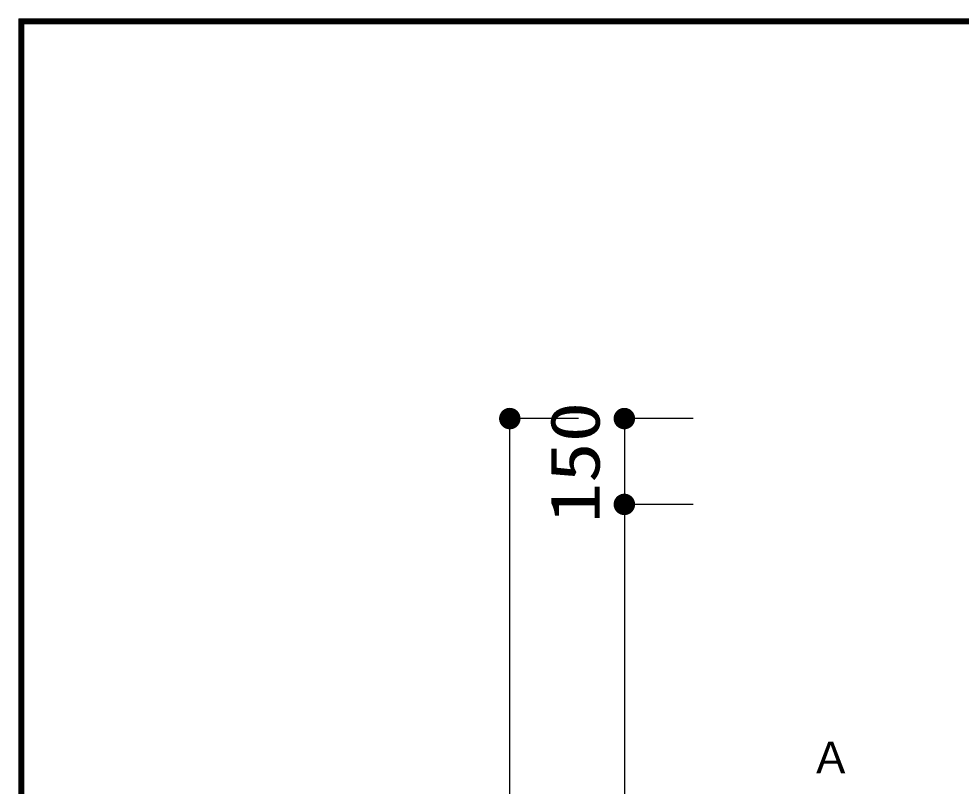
# Model space of a CAD drawing. Units: millimetres, scale not verified. Extents: x -8093 to 8093, y -5792 to 5792.
# Drawn here: x -8093 to -6448, y 4451 to 5792 of the extents above; entities that cross this region are included whole.
import ezdxf
from ezdxf.enums import TextEntityAlignment as Align

# ---------------------------------------------------------------- set-up
doc = ezdxf.new("R2010")
doc.units = ezdxf.units.MM
doc.header["$LTSCALE"] = 30
for name, color, linetype, lineweight in [('0-0_Axis_waku', 7, 'Continuous', 25), ('0-1_00クル-フ-0躯体', 3, 'Continuous', 25), ('0-3_00クル-フ-6寸法', 132, 'Continuous', 25)]:
    doc.layers.add(name, color=color, linetype=linetype, lineweight=lineweight)
doc.styles.add('ＭＳ ゴシック', font='')
doc.styles.get('ＭＳ ゴシック').set_extended_font_data('MS Gothic')

msp = doc.modelspace()

# ---------------------------------------------------------------- linework, layer by layer
at = {"layer": '0-0_Axis_waku'}
for p, q in [((-8093.4, 5792.4), (8093.4, 5792.4)), ((-8093.4, 5792.4), (-8093.4, -5792.4)), ((-8092.8, 5791.8), (8092.8, 5791.8)), ((-8092.8, 5791.8), (-8092.8, -5791.8)), ((-8092.2, 5791.2), (8092.2, 5791.2)), ((-8092.2, 5791.2), (-8092.2, -5791.2)), ((-8091.6, 5790.6), (8091.6, 5790.6)), ((-8091.6, 5790.6), (-8091.6, -5790.6)), ((-8091, 5790), (8091, 5790)), ((-8091, 5790), (-8091, -5790)), ((-8090.4, 5789.4), (8090.4, 5789.4)), ((-8090.4, 5789.4), (-8090.4, -5789.4)), ((-8089.8, 5788.8), (8089.8, 5788.8)), ((-8089.8, 5788.8), (-8089.8, -5788.8)), ((-8089.2, 5788.2), (8089.2, 5788.2)), ((-8089.2, 5788.2), (-8089.2, -5788.2)), ((-8088.6, 5787.6), (8088.6, 5787.6)), ((-8088.6, 5787.6), (-8088.6, -5787.6)), ((-8088, 5787), (8088, 5787)), ((-8088, 5787), (-8088, -5787)), ((-8087.4, 5786.4), (8087.4, 5786.4)), ((-8087.4, 5786.4), (-8087.4, -5786.4)), ((-8086.8, 5785.8), (8086.8, 5785.8)), ((-8086.8, 5785.8), (-8086.8, -5785.8)), ((-8086.2, 5785.2), (8086.2, 5785.2)), ((-8086.2, 5785.2), (-8086.2, -5785.2)), ((-8085.6, 5784.6), (8085.6, 5784.6)), ((-8085.6, 5784.6), (-8085.6, -5784.6)), ((-8085, 5784), (8085, 5784)), ((-8085, 5784), (-8085, -5784))]:
    msp.add_line(p, q, dxfattribs=at)
at = {"layer": '0-3_00クル-フ-6寸法', "color": 4}
for p, q in [((-7116.14, 5093.83), (-7236.14, 5093.83)), ((-7236.14, 3473.83), (-7236.14, 5093.83)), ((-6916.14, 5093.83), (-7036.14, 5093.83)), ((-7036.14, 5093.83), (-7036.14, 4943.83)), ((-6916.14, 4943.83), (-7036.14, 4943.83)), ((-6916.14, 4943.83), (-7036.14, 4943.83)), ((-7036.14, 4943.83), (-7036.14, 3623.83))]:
    msp.add_line(p, q, dxfattribs=at)
at = {"layer": '0-3_00クル-フ-6寸法'}
for points in [[(-7236.14, 5093.83), (-7253.97, 5099.62), (-7253.1, 5101.81)], [(-7236.14, 5093.83), (-7253.1, 5101.81), (-7251.97, 5103.87)], [(-7236.14, 5093.83), (-7251.97, 5103.87), (-7250.59, 5105.78)], [(-7236.14, 5093.83), (-7250.59, 5105.78), (-7248.97, 5107.49)], [(-7236.14, 5093.83), (-7248.97, 5107.49), (-7247.16, 5109)], [(-7236.14, 5093.83), (-7247.16, 5109), (-7245.17, 5110.26)], [(-7236.14, 5093.83), (-7245.17, 5110.26), (-7243.04, 5111.26)], [(-7236.14, 5093.83), (-7243.04, 5111.26), (-7240.8, 5111.99)], [(-7236.14, 5093.83), (-7240.8, 5111.99), (-7238.49, 5112.43)], [(-7236.14, 5093.83), (-7238.49, 5112.43), (-7236.14, 5112.58)], [(-7236.14, 5093.83), (-7236.14, 5112.58), (-7233.79, 5112.43)], [(-7236.14, 5093.83), (-7233.79, 5112.43), (-7231.48, 5111.99)], [(-7236.14, 5093.83), (-7231.48, 5111.99), (-7229.24, 5111.26)], [(-7236.14, 5093.83), (-7229.24, 5111.26), (-7227.11, 5110.26)], [(-7236.14, 5093.83), (-7227.11, 5110.26), (-7225.12, 5109)], [(-7236.14, 5093.83), (-7225.12, 5109), (-7223.3, 5107.49)], [(-7236.14, 5093.83), (-7223.3, 5107.49), (-7221.69, 5105.78)], [(-7236.14, 5093.83), (-7221.69, 5105.78), (-7220.31, 5103.87)], [(-7236.14, 5093.83), (-7220.31, 5103.87), (-7219.17, 5101.81)], [(-7236.14, 5093.83), (-7219.17, 5101.81), (-7218.31, 5099.62)], [(-7036.14, 5093.83), (-7053.97, 5099.62), (-7053.1, 5101.81)], [(-7036.14, 5093.83), (-7053.1, 5101.81), (-7051.97, 5103.87)], [(-7036.14, 5093.83), (-7051.97, 5103.87), (-7050.59, 5105.78)], [(-7036.14, 5093.83), (-7050.59, 5105.78), (-7048.97, 5107.49)], [(-7036.14, 5093.83), (-7048.97, 5107.49), (-7047.16, 5109)], [(-7036.14, 5093.83), (-7047.16, 5109), (-7045.17, 5110.26)], [(-7036.14, 5093.83), (-7045.17, 5110.26), (-7043.04, 5111.26)], [(-7036.14, 5093.83), (-7043.04, 5111.26), (-7040.8, 5111.99)], [(-7036.14, 5093.83), (-7040.8, 5111.99), (-7038.49, 5112.43)], [(-7036.14, 5093.83), (-7038.49, 5112.43), (-7036.14, 5112.58)], [(-7036.14, 5093.83), (-7036.14, 5112.58), (-7033.79, 5112.43)], [(-7036.14, 5093.83), (-7033.79, 5112.43), (-7031.48, 5111.99)], [(-7036.14, 5093.83), (-7031.48, 5111.99), (-7029.24, 5111.26)], [(-7036.14, 5093.83), (-7029.24, 5111.26), (-7027.11, 5110.26)], [(-7036.14, 5093.83), (-7027.11, 5110.26), (-7025.12, 5109)], [(-7036.14, 5093.83), (-7025.12, 5109), (-7023.3, 5107.49)], [(-7036.14, 5093.83), (-7023.3, 5107.49), (-7021.69, 5105.78)], [(-7036.14, 5093.83), (-7021.69, 5105.78), (-7020.31, 5103.87)], [(-7036.14, 5093.83), (-7020.31, 5103.87), (-7019.17, 5101.81)], [(-7036.14, 5093.83), (-7019.17, 5101.81), (-7018.31, 5099.62)], [(-7236.14, 5093.83), (-7254.85, 5095), (-7254.56, 5097.34)], [(-7236.14, 5093.83), (-7254.85, 5092.65), (-7254.85, 5095)], [(-7236.14, 5093.83), (-7254.56, 5090.31), (-7254.85, 5092.65)], [(-7236.14, 5093.83), (-7254.56, 5097.34), (-7253.97, 5099.62)], [(-7236.14, 5093.83), (-7253.97, 5088.03), (-7254.56, 5090.31)], [(-7236.14, 5093.83), (-7253.1, 5085.84), (-7253.97, 5088.03)], [(-7236.14, 5093.83), (-7251.97, 5083.78), (-7253.1, 5085.84)], [(-7236.14, 5093.83), (-7250.59, 5081.87), (-7251.97, 5083.78)], [(-7236.14, 5093.83), (-7248.97, 5080.16), (-7250.59, 5081.87)], [(-7236.14, 5093.83), (-7247.16, 5078.66), (-7248.97, 5080.16)], [(-7236.14, 5093.83), (-7245.17, 5077.4), (-7247.16, 5078.66)], [(-7236.14, 5093.83), (-7243.04, 5076.39), (-7245.17, 5077.4)], [(-7236.14, 5093.83), (-7240.8, 5075.67), (-7243.04, 5076.39)], [(-7236.14, 5093.83), (-7238.49, 5075.22), (-7240.8, 5075.67)], [(-7236.14, 5093.83), (-7236.14, 5075.08), (-7238.49, 5075.22)], [(-7236.14, 5093.83), (-7218.31, 5099.62), (-7217.72, 5097.34)], [(-7236.14, 5093.83), (-7217.72, 5097.34), (-7217.43, 5095)], [(-7236.14, 5093.83), (-7217.43, 5095), (-7217.43, 5092.65)], [(-7236.14, 5093.83), (-7233.79, 5075.22), (-7236.14, 5075.08)], [(-7236.14, 5093.83), (-7231.48, 5075.67), (-7233.79, 5075.22)], [(-7236.14, 5093.83), (-7229.24, 5076.39), (-7231.48, 5075.67)], [(-7236.14, 5093.83), (-7227.11, 5077.4), (-7229.24, 5076.39)], [(-7236.14, 5093.83), (-7225.12, 5078.66), (-7227.11, 5077.4)], [(-7236.14, 5093.83), (-7223.3, 5080.16), (-7225.12, 5078.66)], [(-7236.14, 5093.83), (-7221.69, 5081.87), (-7223.3, 5080.16)], [(-7236.14, 5093.83), (-7220.31, 5083.78), (-7221.69, 5081.87)], [(-7236.14, 5093.83), (-7219.17, 5085.84), (-7220.31, 5083.78)], [(-7236.14, 5093.83), (-7218.31, 5088.03), (-7219.17, 5085.84)], [(-7236.14, 5093.83), (-7217.72, 5090.31), (-7218.31, 5088.03)], [(-7236.14, 5093.83), (-7217.43, 5092.65), (-7217.72, 5090.31)], [(-7036.14, 5093.83), (-7054.85, 5095), (-7054.56, 5097.34)], [(-7036.14, 5093.83), (-7054.85, 5092.65), (-7054.85, 5095)], [(-7036.14, 5093.83), (-7054.56, 5090.31), (-7054.85, 5092.65)], [(-7036.14, 5093.83), (-7054.56, 5097.34), (-7053.97, 5099.62)], [(-7036.14, 5093.83), (-7053.97, 5088.03), (-7054.56, 5090.31)], [(-7036.14, 5093.83), (-7053.1, 5085.84), (-7053.97, 5088.03)], [(-7036.14, 5093.83), (-7051.97, 5083.78), (-7053.1, 5085.84)], [(-7036.14, 5093.83), (-7050.59, 5081.87), (-7051.97, 5083.78)], [(-7036.14, 5093.83), (-7048.97, 5080.16), (-7050.59, 5081.87)], [(-7036.14, 5093.83), (-7047.16, 5078.66), (-7048.97, 5080.16)], [(-7036.14, 5093.83), (-7045.17, 5077.4), (-7047.16, 5078.66)], [(-7036.14, 5093.83), (-7043.04, 5076.39), (-7045.17, 5077.4)], [(-7036.14, 5093.83), (-7040.8, 5075.67), (-7043.04, 5076.39)], [(-7036.14, 5093.83), (-7038.49, 5075.22), (-7040.8, 5075.67)], [(-7036.14, 5093.83), (-7036.14, 5075.08), (-7038.49, 5075.22)], [(-7036.14, 5093.83), (-7018.31, 5099.62), (-7017.72, 5097.34)], [(-7036.14, 5093.83), (-7017.72, 5097.34), (-7017.43, 5095)], [(-7036.14, 5093.83), (-7017.43, 5095), (-7017.43, 5092.65)], [(-7036.14, 5093.83), (-7033.79, 5075.22), (-7036.14, 5075.08)], [(-7036.14, 5093.83), (-7031.48, 5075.67), (-7033.79, 5075.22)], [(-7036.14, 5093.83), (-7029.24, 5076.39), (-7031.48, 5075.67)], [(-7036.14, 5093.83), (-7027.11, 5077.4), (-7029.24, 5076.39)], [(-7036.14, 5093.83), (-7025.12, 5078.66), (-7027.11, 5077.4)], [(-7036.14, 5093.83), (-7023.3, 5080.16), (-7025.12, 5078.66)], [(-7036.14, 5093.83), (-7021.69, 5081.87), (-7023.3, 5080.16)], [(-7036.14, 5093.83), (-7020.31, 5083.78), (-7021.69, 5081.87)], [(-7036.14, 5093.83), (-7019.17, 5085.84), (-7020.31, 5083.78)], [(-7036.14, 5093.83), (-7018.31, 5088.03), (-7019.17, 5085.84)], [(-7036.14, 5093.83), (-7017.72, 5090.31), (-7018.31, 5088.03)], [(-7036.14, 5093.83), (-7017.43, 5092.65), (-7017.72, 5090.31)], [(-7036.14, 4943.83), (-7053.1, 4951.81), (-7051.97, 4953.87)], [(-7036.14, 4943.83), (-7053.1, 4951.81), (-7051.97, 4953.87)], [(-7036.14, 4943.83), (-7051.97, 4953.87), (-7050.59, 4955.78)], [(-7036.14, 4943.83), (-7051.97, 4953.87), (-7050.59, 4955.78)], [(-7036.14, 4943.83), (-7050.59, 4955.78), (-7048.97, 4957.49)], [(-7036.14, 4943.83), (-7050.59, 4955.78), (-7048.97, 4957.49)], [(-7036.14, 4943.83), (-7048.97, 4957.49), (-7047.16, 4959)], [(-7036.14, 4943.83), (-7048.97, 4957.49), (-7047.16, 4959)], [(-7036.14, 4943.83), (-7047.16, 4959), (-7045.17, 4960.26)], [(-7036.14, 4943.83), (-7047.16, 4959), (-7045.17, 4960.26)], [(-7036.14, 4943.83), (-7045.17, 4960.26), (-7043.04, 4961.26)], [(-7036.14, 4943.83), (-7045.17, 4960.26), (-7043.04, 4961.26)], [(-7036.14, 4943.83), (-7043.04, 4961.26), (-7040.8, 4961.99)], [(-7036.14, 4943.83), (-7043.04, 4961.26), (-7040.8, 4961.99)], [(-7036.14, 4943.83), (-7040.8, 4961.99), (-7038.49, 4962.43)], [(-7036.14, 4943.83), (-7040.8, 4961.99), (-7038.49, 4962.43)], [(-7036.14, 4943.83), (-7038.49, 4962.43), (-7036.14, 4962.58)], [(-7036.14, 4943.83), (-7038.49, 4962.43), (-7036.14, 4962.58)], [(-7036.14, 4943.83), (-7036.14, 4962.58), (-7033.79, 4962.43)], [(-7036.14, 4943.83), (-7036.14, 4962.58), (-7033.79, 4962.43)], [(-7036.14, 4943.83), (-7033.79, 4962.43), (-7031.48, 4961.99)], [(-7036.14, 4943.83), (-7033.79, 4962.43), (-7031.48, 4961.99)], [(-7036.14, 4943.83), (-7031.48, 4961.99), (-7029.24, 4961.26)], [(-7036.14, 4943.83), (-7031.48, 4961.99), (-7029.24, 4961.26)], [(-7036.14, 4943.83), (-7029.24, 4961.26), (-7027.11, 4960.26)], [(-7036.14, 4943.83), (-7029.24, 4961.26), (-7027.11, 4960.26)], [(-7036.14, 4943.83), (-7027.11, 4960.26), (-7025.12, 4959)], [(-7036.14, 4943.83), (-7027.11, 4960.26), (-7025.12, 4959)], [(-7036.14, 4943.83), (-7025.12, 4959), (-7023.3, 4957.49)], [(-7036.14, 4943.83), (-7025.12, 4959), (-7023.3, 4957.49)], [(-7036.14, 4943.83), (-7023.3, 4957.49), (-7021.69, 4955.78)], [(-7036.14, 4943.83), (-7023.3, 4957.49), (-7021.69, 4955.78)], [(-7036.14, 4943.83), (-7021.69, 4955.78), (-7020.31, 4953.87)], [(-7036.14, 4943.83), (-7021.69, 4955.78), (-7020.31, 4953.87)], [(-7036.14, 4943.83), (-7020.31, 4953.87), (-7019.17, 4951.81)], [(-7036.14, 4943.83), (-7020.31, 4953.87), (-7019.17, 4951.81)], [(-7036.14, 4943.83), (-7054.85, 4945), (-7054.56, 4947.34)], [(-7036.14, 4943.83), (-7054.85, 4945), (-7054.56, 4947.34)], [(-7036.14, 4943.83), (-7054.85, 4942.65), (-7054.85, 4945)], [(-7036.14, 4943.83), (-7054.85, 4942.65), (-7054.85, 4945)], [(-7036.14, 4943.83), (-7054.56, 4940.31), (-7054.85, 4942.65)], [(-7036.14, 4943.83), (-7054.56, 4940.31), (-7054.85, 4942.65)], [(-7036.14, 4943.83), (-7054.56, 4947.34), (-7053.97, 4949.62)], [(-7036.14, 4943.83), (-7054.56, 4947.34), (-7053.97, 4949.62)], [(-7036.14, 4943.83), (-7053.97, 4938.03), (-7054.56, 4940.31)], [(-7036.14, 4943.83), (-7053.97, 4938.03), (-7054.56, 4940.31)], [(-7036.14, 4943.83), (-7053.97, 4949.62), (-7053.1, 4951.81)], [(-7036.14, 4943.83), (-7053.97, 4949.62), (-7053.1, 4951.81)], [(-7036.14, 4943.83), (-7053.1, 4935.84), (-7053.97, 4938.03)], [(-7036.14, 4943.83), (-7053.1, 4935.84), (-7053.97, 4938.03)], [(-7036.14, 4943.83), (-7051.97, 4933.78), (-7053.1, 4935.84)], [(-7036.14, 4943.83), (-7051.97, 4933.78), (-7053.1, 4935.84)], [(-7036.14, 4943.83), (-7050.59, 4931.87), (-7051.97, 4933.78)], [(-7036.14, 4943.83), (-7050.59, 4931.87), (-7051.97, 4933.78)], [(-7036.14, 4943.83), (-7048.97, 4930.16), (-7050.59, 4931.87)], [(-7036.14, 4943.83), (-7048.97, 4930.16), (-7050.59, 4931.87)], [(-7036.14, 4943.83), (-7047.16, 4928.66), (-7048.97, 4930.16)], [(-7036.14, 4943.83), (-7047.16, 4928.66), (-7048.97, 4930.16)], [(-7036.14, 4943.83), (-7045.17, 4927.4), (-7047.16, 4928.66)], [(-7036.14, 4943.83), (-7045.17, 4927.4), (-7047.16, 4928.66)], [(-7036.14, 4943.83), (-7043.04, 4926.39), (-7045.17, 4927.4)], [(-7036.14, 4943.83), (-7043.04, 4926.39), (-7045.17, 4927.4)], [(-7036.14, 4943.83), (-7040.8, 4925.67), (-7043.04, 4926.39)], [(-7036.14, 4943.83), (-7040.8, 4925.67), (-7043.04, 4926.39)], [(-7036.14, 4943.83), (-7038.49, 4925.22), (-7040.8, 4925.67)], [(-7036.14, 4943.83), (-7038.49, 4925.22), (-7040.8, 4925.67)], [(-7036.14, 4943.83), (-7036.14, 4925.08), (-7038.49, 4925.22)], [(-7036.14, 4943.83), (-7036.14, 4925.08), (-7038.49, 4925.22)], [(-7036.14, 4943.83), (-7019.17, 4951.81), (-7018.31, 4949.62)], [(-7036.14, 4943.83), (-7019.17, 4951.81), (-7018.31, 4949.62)], [(-7036.14, 4943.83), (-7018.31, 4949.62), (-7017.72, 4947.34)], [(-7036.14, 4943.83), (-7018.31, 4949.62), (-7017.72, 4947.34)], [(-7036.14, 4943.83), (-7017.72, 4947.34), (-7017.43, 4945)], [(-7036.14, 4943.83), (-7017.72, 4947.34), (-7017.43, 4945)], [(-7036.14, 4943.83), (-7017.43, 4945), (-7017.43, 4942.65)], [(-7036.14, 4943.83), (-7017.43, 4945), (-7017.43, 4942.65)], [(-7036.14, 4943.83), (-7033.79, 4925.22), (-7036.14, 4925.08)], [(-7036.14, 4943.83), (-7031.48, 4925.67), (-7033.79, 4925.22)], [(-7036.14, 4943.83), (-7029.24, 4926.39), (-7031.48, 4925.67)], [(-7036.14, 4943.83), (-7027.11, 4927.4), (-7029.24, 4926.39)], [(-7036.14, 4943.83), (-7025.12, 4928.66), (-7027.11, 4927.4)], [(-7036.14, 4943.83), (-7023.3, 4930.16), (-7025.12, 4928.66)], [(-7036.14, 4943.83), (-7021.69, 4931.87), (-7023.3, 4930.16)], [(-7036.14, 4943.83), (-7020.31, 4933.78), (-7021.69, 4931.87)], [(-7036.14, 4943.83), (-7019.17, 4935.84), (-7020.31, 4933.78)], [(-7036.14, 4943.83), (-7018.31, 4938.03), (-7019.17, 4935.84)], [(-7036.14, 4943.83), (-7017.72, 4940.31), (-7018.31, 4938.03)], [(-7036.14, 4943.83), (-7017.43, 4942.65), (-7017.72, 4940.31)], [(-7036.14, 4943.83), (-7033.79, 4925.22), (-7036.14, 4925.08)], [(-7036.14, 4943.83), (-7031.48, 4925.67), (-7033.79, 4925.22)], [(-7036.14, 4943.83), (-7029.24, 4926.39), (-7031.48, 4925.67)], [(-7036.14, 4943.83), (-7027.11, 4927.4), (-7029.24, 4926.39)], [(-7036.14, 4943.83), (-7025.12, 4928.66), (-7027.11, 4927.4)], [(-7036.14, 4943.83), (-7023.3, 4930.16), (-7025.12, 4928.66)], [(-7036.14, 4943.83), (-7021.69, 4931.87), (-7023.3, 4930.16)], [(-7036.14, 4943.83), (-7020.31, 4933.78), (-7021.69, 4931.87)], [(-7036.14, 4943.83), (-7019.17, 4935.84), (-7020.31, 4933.78)], [(-7036.14, 4943.83), (-7018.31, 4938.03), (-7019.17, 4935.84)], [(-7036.14, 4943.83), (-7017.72, 4940.31), (-7018.31, 4938.03)], [(-7036.14, 4943.83), (-7017.43, 4942.65), (-7017.72, 4940.31)]]:
    msp.add_solid(points, dxfattribs=at)

# ---------------------------------------------------------------- texts
at = {"layer": '0-1_00クル-フ-0躯体', "color": 4, "style": 'ＭＳ ゴシック'}
msp.add_text('Ａ', height=54.99, dxfattribs=at).set_placement((-6712.8, 4457.46), align=Align.BOTTOM_LEFT)
at = {"layer": '0-3_00クル-フ-6寸法', "color": 3, "style": 'ＭＳ ゴシック', "width": 1.2}
msp.add_text('150', height=86.66, rotation=90, dxfattribs=at).set_placement((-7053.24, 4910.83), align=Align.BOTTOM_LEFT)

doc.saveas('drawing.dxf')
